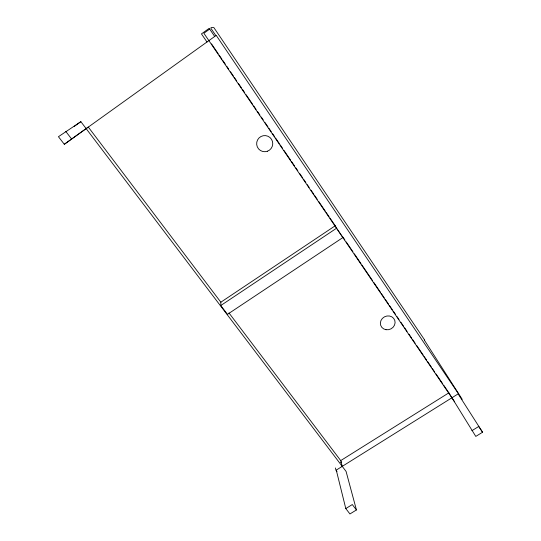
<?xml version="1.0" encoding="UTF-8"?>
<svg xmlns="http://www.w3.org/2000/svg" width="541" height="541" viewBox="0 0 541 541"><rect width="100%" height="100%" fill="white"/><g stroke="black" fill="none" stroke-linecap="round" stroke-linejoin="round"><path stroke-width="0.81" d="M337.029 228.877L342.92 237.533L227.463 314.348L220.782 305.53L220.85 302.209L88.284 127.047L64.305 144.298L58.435 136.697L80.866 121.657L346.078 471.427L356.438 509.953L349.946 513.95L345.794 508.574L336.272 470.102L458.112 393.909L482.565 432.232L475.789 436.411L448.874 392.834L443.647 385.145M74.185 126.452L80.866 121.657M209.597 29.146L203.876 33.265L454.616 401.801M64.305 144.298L215.866 35.625L210.868 28.233M220.85 302.209L335.237 225.766L330.024 218.097M220.782 305.53L336.576 228.214L335.237 225.766M424.347 340.1L462.217 399.332M342.243 466.369L340.722 460.594L448.874 392.834M340.438 462.399L341.689 461.838M345.794 508.574L352.292 504.557L356.438 509.953M471.894 430.697L478.69 426.504L482.565 432.232M210.97 27.611L213.844 27.557L424.604 339.937M65.779 131.416L71.635 139.044M336.982 471.617L335.975 470.291L335.393 467.951M228.978 312.948L340.722 460.594M211.531 43.902L218.172 53.66M219.119 55.054L221.959 59.233M222.906 60.626L225.279 64.109M226.699 66.205L228.593 68.991M230.493 71.777L233.333 75.956M234.28 77.349L236.654 80.832M238.547 83.618L241.394 87.804M242.341 89.197L244.708 92.68M246.135 94.77L252.769 104.521M253.715 105.921L256.082 109.404M257.509 111.493L259.876 114.976M261.296 117.066L263.197 119.852M265.09 122.638L267.937 126.824M268.884 128.217L271.251 131.7M272.671 133.789L274.571 136.575M275.518 137.969L279.312 143.548M280.258 144.941L282.625 148.423M284.045 150.513L290.686 160.264M291.633 161.658L294.473 165.844M295.9 167.933L297.793 170.719M299.687 173.505L302.534 177.685M303.481 179.078L305.848 182.567M307.274 184.657L309.168 187.443M311.061 190.229L313.908 194.408M314.855 195.801L317.222 199.284M318.649 201.38L325.283 211.132M326.23 212.525L329.077 216.704M342.933 237.08L344.833 239.873M346.254 241.969L352.908 251.748M354.335 253.837L360.982 263.616M361.936 265.016L372.384 280.38M373.811 282.476L380.465 292.255M381.412 293.655L384.266 297.841M385.212 299.241L388.539 304.13M389.486 305.523L392.34 309.716M393.287 311.116L395.667 314.605M397.087 316.701L398.988 319.494M400.888 322.287L403.742 326.48M404.695 327.873L407.069 331.369M408.969 334.162L411.816 338.355M412.769 339.748L415.143 343.244M416.57 345.334L423.218 355.112M424.171 356.512L426.545 360.002M427.498 361.402L431.299 366.987M432.245 368.387L434.619 371.877M436.046 373.973L442.7 383.752M207.007 42.036L201.455 33.894L209.191 28.335L214.723 36.504M216.217 35.375L458.423 393.72M386.024 329.706A7.479 6.844 -24.3 0 0 394.795 320.421A7.479 6.844 -24.3 0 0 382.372 318.419A7.479 6.844 -24.3 0 0 386.024 329.706M267.362 151.25A8.088 8.047 -55.4 0 0 269.959 137.502A8.088 8.047 -55.4 0 0 256.786 142.175A8.088 8.047 -55.4 0 0 267.362 151.25"/></g></svg>
